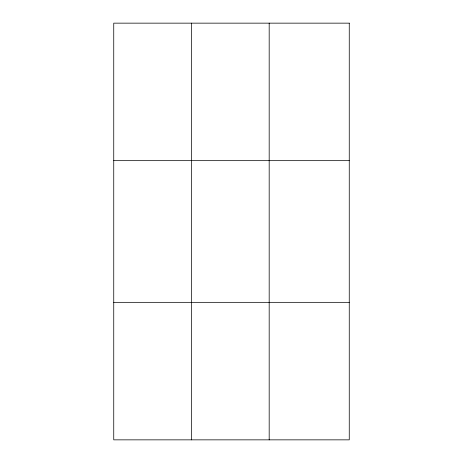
<?xml version="1.0" encoding="UTF-8"?>
<svg xmlns="http://www.w3.org/2000/svg" width="463" height="463" viewBox="0 0 463 463"><rect width="100%" height="100%" fill="white"/><g stroke="black" fill="none" stroke-linecap="round" stroke-linejoin="round"><path stroke-width="0.69" d="M191.462 23.15L191.462 439.85M269.182 23.15L269.182 439.85M113.742 160.661L349.258 160.661M113.742 302.339L349.258 302.339M349.258 23.15L349.258 439.85L113.742 439.85L113.742 23.15L349.258 23.15"/></g></svg>
